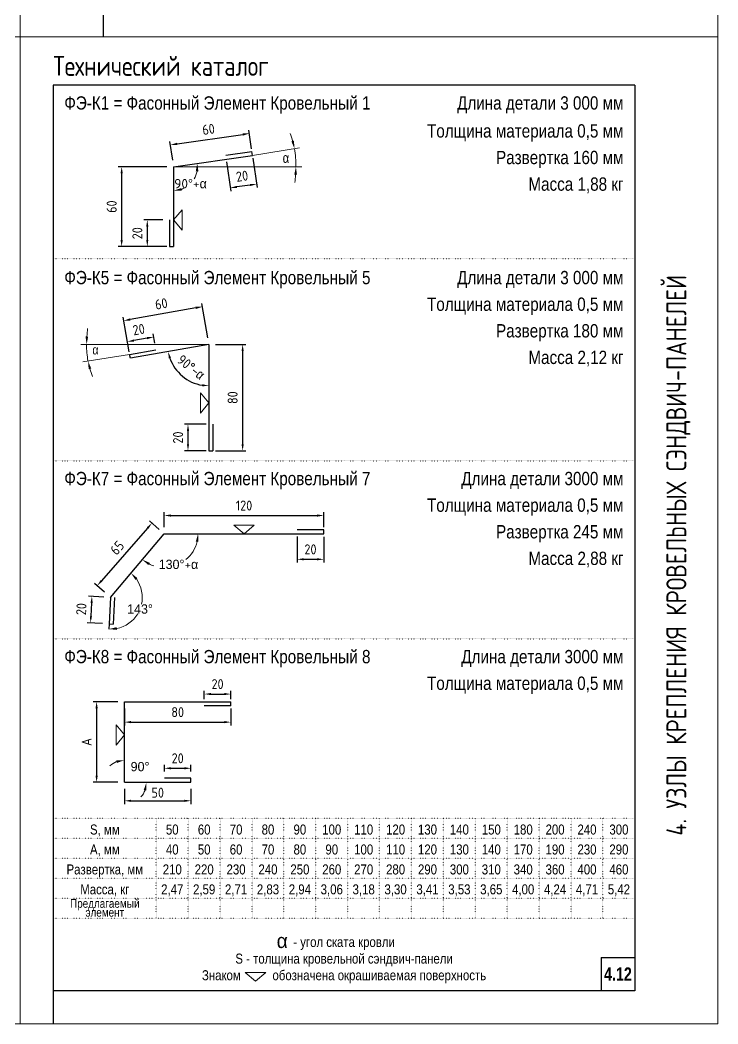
# Model space of a CAD drawing. Header units: millimetres. Extents: x -112594 to 313336, y -1917 to 255843.
# Drawn here: x -10857 to -9807, y 232153 to 233663 of the extents above; entities that cross this region are included whole.
import ezdxf
from ezdxf.enums import TextEntityAlignment as Align

# ---------------------------------------------------------------- set-up
doc = ezdxf.new("R2010")
doc.units = ezdxf.units.MM
doc.header["$MEASUREMENT"] = 0
doc.linetypes.add('DOT2', pattern=[0.125, 0, -0.125])
for name, color, linetype, lineweight in [('new_fill', 8, 'Continuous', 13), ('RAZMER', 7, 'Continuous', 9), ('Нащельники', 1, 'Continuous', 30)]:
    doc.layers.add(name, color=color, linetype=linetype, lineweight=lineweight)
doc.layers.add('Punktir', color=7, linetype='Continuous')
doc.styles.add('LOGO', font='')
doc.styles.add('ROMANS', font='romans.shx', dxfattribs={"width": 0.85})
doc.styles.add('style1', font='ARIALN.TTF')
doc.styles.add('style2', font='CS_Gost2304.shx')
doc.styles.get('LOGO').set_extended_font_data('Haettenschweiler')
doc.dimstyles.new('2.5', dxfattribs={"dimscale": 5, "dimtxt": 3, "dimasz": 2, "dimexe": 1, "dimexo": 2, "dimgap": 0, "dimtad": 0, "dimdec": 0, "dimlfac": 0.5, "dimzin": 9, "dimdsep": 46, "dimtxsty": 'ROMANS', "dimcen": -3, "dimdle": 1, "dimclrd": 256, "dimclre": 256, "dimclrt": 256, "dimadec": 0, "dimazin": 0, "dimtfac": 1, "dimtdec": 0, "dimtofl": 0, "dimtmove": 2, "dimatfit": 3, "dimfxl": 1, "dimtvp": 1, "dimtolj": 1, "dimtzin": 9, "dimarcsym": 0})
doc.dimstyles.get("Standard").update_dxf_attribs({"dimtxt": 0.18, "dimasz": 0.18, "dimexe": 0.18, "dimexo": 0.0625, "dimgap": 0.09, "dimtad": 0, "dimtih": 1, "dimtoh": 1, "dimdec": 4, "dimzin": 0, "dimdsep": 46, "dimtxsty": 'Standard', "dimcen": 0.09, "dimadec": 0, "dimazin": 0, "dimtfac": 1, "dimtdec": 4, "dimtofl": 0, "dimtmove": 0, "dimatfit": 3, "dimfxl": 1, "dimtolj": 1, "dimtzin": 0, "dimarcsym": 0})

# ---------------------------------------------------------------- blocks, each defined once
blk = doc.blocks.new('*D399')
at = {"layer": 'RAZMER', "lineweight": -2, "transparency": 16777216}
for p, q in [((-10508.3, 233469.2), (-10512.3, 233497.3)), ((-10627, 233452.2), (-10631.1, 233480.3)), ((-10620.4, 233476.7), (-10521.5, 233490.9))]:
    blk.add_line(p, q, dxfattribs=at)
at = {"layer": 'RAZMER', "transparency": 16777216}
for points in [[(-10521.7, 233492.5), (-10521.2, 233489.2), (-10511.6, 233492.3)], [(-10620.7, 233478.4), (-10620.2, 233475.1), (-10630.3, 233475.3)]]:
    blk.add_solid(points, dxfattribs=at)
at = {"layer": 'RAZMER', "transparency": 16777216, "insert": (-10573.1, 233498.7), "char_height": 15, "attachment_point": 5, "rotation": 8.1376, "style": 'ROMANS'}
blk.add_mtext('\\A1;60', dxfattribs=at)
blk = doc.blocks.new('*D400')
at = {"layer": 'RAZMER', "lineweight": -2, "transparency": 16777216}
for p, q in [((-10635.6, 233442.3), (-10708.8, 233442.3)), ((-10703.8, 233432.3), (-10703.8, 233332.3)), ((-10635.6, 233322.3), (-10708.8, 233322.3))]:
    blk.add_line(p, q, dxfattribs=at)
at = {"layer": 'RAZMER', "transparency": 16777216}
for points in [[(-10705.5, 233432.3), (-10702.1, 233432.3), (-10703.8, 233442.3)], [(-10705.5, 233332.3), (-10702.1, 233332.3), (-10703.8, 233322.3)]]:
    blk.add_solid(points, dxfattribs=at)
at = {"layer": 'RAZMER', "transparency": 16777216, "insert": (-10718.8, 233382.3), "char_height": 15, "attachment_point": 5, "rotation": 90, "style": 'ROMANS'}
blk.add_mtext('\\A1;60', dxfattribs=at)
blk = doc.blocks.new('*D401')
at = {"layer": 'RAZMER', "lineweight": -2, "transparency": 16777216}
for p, q in [((-10641.6, 233362.3), (-10670.2, 233362.3)), ((-10665.2, 233352.3), (-10665.2, 233332.3)), ((-10641.6, 233322.3), (-10670.2, 233322.3))]:
    blk.add_line(p, q, dxfattribs=at)
at = {"layer": 'RAZMER', "transparency": 16777216}
for points in [[(-10666.9, 233352.3), (-10663.6, 233352.3), (-10665.2, 233362.3)], [(-10666.9, 233332.3), (-10663.6, 233332.3), (-10665.2, 233322.3)]]:
    blk.add_solid(points, dxfattribs=at)
at = {"layer": 'RAZMER', "transparency": 16777216, "insert": (-10680.2, 233342.3), "char_height": 15, "attachment_point": 5, "rotation": 90, "style": 'ROMANS'}
blk.add_mtext('\\A1;20', dxfattribs=at)
blk = doc.blocks.new('*D402')
at = {"layer": 'RAZMER', "color": 0, "lineweight": 0, "transparency": 16777216}
for start, end in [(329.3704, 348.9571), (289.1804, 294.8936)]:
    blk.add_arc((-10625.6, 233442.3), 36, start, end, dxfattribs=at)
at = {"layer": 'RAZMER', "color": 0, "transparency": 16777216}
for points in [[(-10592.3, 233435.5), (-10588.3, 233435.4), (-10590, 233447.4)], [(-10613.5, 233406.3), (-10614.1, 233410.3), (-10625.6, 233406.3)]]:
    blk.add_solid(points, dxfattribs=at)
at = {"layer": 'RAZMER', "color": 0, "transparency": 16777216, "insert": (-10600.2, 233416.8), "char_height": 14, "attachment_point": 5}
blk.add_mtext('\\A1;{\\Fromans.shx|c204;90}°{\\Fromans.shx|c204;+\\fGreekS|b0|i0|c204|p0;α}', dxfattribs=at)
blk = doc.blocks.new('*D403')
at = {"layer": 'RAZMER', "lineweight": -2, "transparency": 16777216}
for p, q in [((-10545.9, 233449.7), (-10539.6, 233405.6)), ((-10506.3, 233455.4), (-10500, 233411.3)), ((-10510.6, 233414.8), (-10530.4, 233412))]:
    blk.add_line(p, q, dxfattribs=at)
at = {"layer": 'RAZMER', "transparency": 16777216}
for points in [[(-10510.8, 233416.5), (-10510.3, 233413.2), (-10500.7, 233416.2)], [(-10530.6, 233413.6), (-10530.1, 233410.3), (-10540.3, 233410.6)]]:
    blk.add_solid(points, dxfattribs=at)
at = {"layer": 'RAZMER', "transparency": 16777216, "insert": (-10522.6, 233428.2), "char_height": 15, "attachment_point": 5, "rotation": 8.1376, "style": 'ROMANS'}
blk.add_mtext('\\A1;20', dxfattribs=at)
blk = doc.blocks.new('*D404')
at = {"layer": 'RAZMER', "lineweight": -2, "transparency": 16777216}
for p, q in [((-10562.5, 233175), (-10516.8, 233175)), ((-10521.8, 233165), (-10521.8, 233025)), ((-10562.5, 233015), (-10516.8, 233015))]:
    blk.add_line(p, q, dxfattribs=at)
at = {"layer": 'RAZMER', "transparency": 16777216}
for points in [[(-10523.4, 233165), (-10520.1, 233165), (-10521.8, 233175)], [(-10523.4, 233025), (-10520.1, 233025), (-10521.8, 233015)]]:
    blk.add_solid(points, dxfattribs=at)
at = {"layer": 'RAZMER', "transparency": 16777216, "insert": (-10536.8, 233095), "char_height": 15, "attachment_point": 5, "rotation": 90, "style": 'ROMANS'}
blk.add_mtext('\\A1;80', dxfattribs=at)
blk = doc.blocks.new('*D405')
at = {"layer": 'RAZMER', "lineweight": -2, "transparency": 16777216}
for p, q in [((-10576.5, 233055), (-10609, 233055)), ((-10604, 233045), (-10604, 233025)), ((-10576.5, 233015), (-10609, 233015))]:
    blk.add_line(p, q, dxfattribs=at)
at = {"layer": 'RAZMER', "transparency": 16777216}
for points in [[(-10605.6, 233045), (-10602.3, 233045), (-10604, 233055)], [(-10605.6, 233025), (-10602.3, 233025), (-10604, 233015)]]:
    blk.add_solid(points, dxfattribs=at)
at = {"layer": 'RAZMER', "transparency": 16777216, "insert": (-10619, 233035), "char_height": 15, "attachment_point": 5, "rotation": 90, "style": 'ROMANS'}
blk.add_mtext('\\A1;20', dxfattribs=at)
blk = doc.blocks.new('*D406')
at = {"layer": 'RAZMER', "lineweight": -2, "transparency": 16777216}
for p, q in [((-10574.3, 233184.8), (-10583.4, 233236.6)), ((-10592.4, 233230), (-10690.9, 233212.6)), ((-10692.5, 233164), (-10701.6, 233215.8))]:
    blk.add_line(p, q, dxfattribs=at)
at = {"layer": 'RAZMER', "transparency": 16777216}
for points in [[(-10592.7, 233231.6), (-10592.1, 233228.3), (-10582.5, 233231.7)], [(-10691.2, 233214.2), (-10690.6, 233211), (-10700.7, 233210.9)]]:
    blk.add_solid(points, dxfattribs=at)
at = {"layer": 'RAZMER', "transparency": 16777216, "insert": (-10644.2, 233236.1), "char_height": 15, "attachment_point": 5, "rotation": 10, "style": 'ROMANS'}
blk.add_mtext('\\A1;60', dxfattribs=at)
blk = doc.blocks.new('*D407')
at = {"layer": 'RAZMER', "lineweight": -2, "transparency": 16777216}
for p, q in [((-10654.1, 233176.9), (-10656.6, 233191.1)), ((-10693.5, 233169.9), (-10696, 233184.2)), ((-10665.6, 233184.5), (-10685.3, 233181))]:
    blk.add_line(p, q, dxfattribs=at)
at = {"layer": 'RAZMER', "transparency": 16777216}
for points in [[(-10685.6, 233182.6), (-10685, 233179.4), (-10695.1, 233179.3)], [(-10665.9, 233186.1), (-10665.3, 233182.8), (-10655.7, 233186.2)]]:
    blk.add_solid(points, dxfattribs=at)
at = {"layer": 'RAZMER', "transparency": 16777216, "insert": (-10678.1, 233197.5), "char_height": 15, "attachment_point": 5, "rotation": 10, "style": 'ROMANS'}
blk.add_mtext('\\A1;20', dxfattribs=at)
blk = doc.blocks.new('*D408')
at = {"layer": 'RAZMER', "lineweight": -2, "transparency": 16777216}
blk.add_arc((-10572.5, 233175), 62.2, 199.226, 260.774, dxfattribs=at)
at = {"layer": 'RAZMER', "transparency": 16777216}
for points in [[(-10632.9, 233154.1), (-10629.6, 233154.9), (-10633.8, 233164.2)], [(-10582.4, 233115.3), (-10582.6, 233112), (-10572.5, 233112.8)]]:
    blk.add_solid(points, dxfattribs=at)
at = {"layer": 'RAZMER', "transparency": 16777216, "insert": (-10599.3, 233140.8), "char_height": 15, "attachment_point": 5, "rotation": 321.9081, "style": 'ROMANS'}
blk.add_mtext('\\A1;{\\Fromans.shx|c204;90°-\\fGreekS|b0|i0|c204|p0;α}', dxfattribs=at)
blk = doc.blocks.new('*D409')
at = {"layer": 'RAZMER', "lineweight": -2, "transparency": 16777216}
for p, q in [((-10699.5, 232506.5), (-10699.5, 232483.6)), ((-10599.5, 232506.5), (-10599.5, 232483.6)), ((-10689.5, 232488.6), (-10609.5, 232488.6))]:
    blk.add_line(p, q, dxfattribs=at)
at = {"layer": 'RAZMER', "transparency": 16777216}
for points in [[(-10689.5, 232490.2), (-10689.5, 232486.9), (-10699.5, 232488.6)], [(-10609.5, 232490.2), (-10609.5, 232486.9), (-10599.5, 232488.6)]]:
    blk.add_solid(points, dxfattribs=at)
at = {"layer": 'RAZMER', "transparency": 16777216, "insert": (-10649.5, 232500.8), "char_height": 15, "attachment_point": 5, "style": 'ROMANS'}
blk.add_mtext('\\A1;{\\Fromans.shx|c204;50}', dxfattribs=at)
blk = doc.blocks.new('*D410')
at = {"layer": 'RAZMER', "lineweight": -2, "transparency": 16777216}
for p, q in [((-10709.5, 232637.6), (-10746.5, 232637.6)), ((-10741.5, 232627.6), (-10741.5, 232526.5)), ((-10709.5, 232516.5), (-10746.5, 232516.5))]:
    blk.add_line(p, q, dxfattribs=at)
at = {"layer": 'RAZMER', "transparency": 16777216}
for points in [[(-10743.2, 232627.6), (-10739.8, 232627.6), (-10741.5, 232637.6)], [(-10743.2, 232526.5), (-10739.8, 232526.5), (-10741.5, 232516.5)]]:
    blk.add_solid(points, dxfattribs=at)
at = {"layer": 'RAZMER', "transparency": 16777216, "insert": (-10756.5, 232577), "char_height": 15, "attachment_point": 5, "rotation": 90, "style": 'ROMANS'}
blk.add_mtext('\\A1;{\\Fromans.shx|c204;А}', dxfattribs=at)
blk = doc.blocks.new('*D411')
at = {"layer": 'RAZMER', "lineweight": -2, "transparency": 16777216}
for p, q in [((-10730.5, 232795.1), (-10753.5, 232796.3)), ((-10749, 232786.1), (-10750.1, 232766.1)), ((-10732.6, 232755.2), (-10755.6, 232756.4))]:
    blk.add_line(p, q, dxfattribs=at)
at = {"layer": 'RAZMER', "transparency": 16777216}
for points in [[(-10750.7, 232786.2), (-10747.4, 232786), (-10748.5, 232796.1)], [(-10751.7, 232766.2), (-10748.4, 232766), (-10750.6, 232756.1)]]:
    blk.add_solid(points, dxfattribs=at)
at = {"layer": 'RAZMER', "transparency": 16777216, "insert": (-10764.5, 232776.9), "char_height": 15, "attachment_point": 5, "rotation": 87, "style": 'ROMANS'}
blk.add_mtext('\\A1;20', dxfattribs=at)
blk = doc.blocks.new('*D412')
at = {"layer": 'RAZMER', "lineweight": -2, "transparency": 16777216}
for p, q in [((-10647.2, 232896.9), (-10661.8, 232909.7)), ((-10664.7, 232898.9), (-10734, 232819.6)), ((-10729.7, 232802.6), (-10744.4, 232815.4))]:
    blk.add_line(p, q, dxfattribs=at)
at = {"layer": 'RAZMER', "transparency": 16777216}
for points in [[(-10665.9, 232900), (-10663.4, 232897.8), (-10658.1, 232906.4)], [(-10735.3, 232820.7), (-10732.8, 232818.5), (-10740.6, 232812.1)]]:
    blk.add_solid(points, dxfattribs=at)
at = {"layer": 'RAZMER', "transparency": 16777216, "insert": (-10710.6, 232869.1), "char_height": 15, "attachment_point": 5, "rotation": 48.8047, "style": 'ROMANS'}
blk.add_mtext('\\A1;{\\Fromans.shx|c204;65}', dxfattribs=at)
blk = doc.blocks.new('*D413')
at = {"layer": 'RAZMER', "lineweight": -2, "transparency": 16777216}
for p, q in [((-10439.7, 232886.3), (-10439.7, 232846.8)), ((-10399.7, 232885.8), (-10399.7, 232846.8)), ((-10429.7, 232851.8), (-10409.7, 232851.8))]:
    blk.add_line(p, q, dxfattribs=at)
at = {"layer": 'RAZMER', "transparency": 16777216}
for points in [[(-10429.7, 232853.5), (-10429.7, 232850.2), (-10439.7, 232851.8)], [(-10409.7, 232853.5), (-10409.7, 232850.2), (-10399.7, 232851.8)]]:
    blk.add_solid(points, dxfattribs=at)
at = {"layer": 'RAZMER', "transparency": 16777216, "insert": (-10419.7, 232866.8), "char_height": 15, "attachment_point": 5, "style": 'ROMANS'}
blk.add_mtext('\\A1;20', dxfattribs=at)
blk = doc.blocks.new('*D414')
at = {"layer": 'RAZMER', "color": 0, "lineweight": -2, "transparency": 16777216}
blk.add_line((-10722.7, 232754.6), (-10723.1, 232746.7), dxfattribs=at)
at = {"layer": 'RAZMER', "color": 0, "lineweight": 0, "transparency": 16777216}
for start, end in [(347.3012, 35.3891), (281.4155, 328.9124)]:
    blk.add_arc((-10720.6, 232794.6), 47.8, start, end, dxfattribs=at)
at = {"layer": 'RAZMER', "color": 0, "transparency": 16777216}
for points in [[(-10683, 232820.9), (-10680.1, 232823.6), (-10689.7, 232831.1)], [(-10710.9, 232745.7), (-10711.2, 232749.7), (-10723.1, 232746.8)]]:
    blk.add_solid(points, dxfattribs=at)
at = {"layer": 'RAZMER', "color": 0, "transparency": 16777216, "insert": (-10676.1, 232777), "char_height": 14, "attachment_point": 5}
blk.add_mtext('\\A1;143°', dxfattribs=at)
blk = doc.blocks.new('*D415')
at = {"layer": 'RAZMER', "lineweight": -2, "transparency": 16777216}
for p, q in [((-10639.7, 232900.3), (-10639.7, 232922.7)), ((-10629.7, 232917.7), (-10409.7, 232917.7)), ((-10399.7, 232900.3), (-10399.7, 232922.7))]:
    blk.add_line(p, q, dxfattribs=at)
at = {"layer": 'RAZMER', "transparency": 16777216}
for points in [[(-10629.7, 232919.3), (-10629.7, 232916), (-10639.7, 232917.7)], [(-10409.7, 232919.3), (-10409.7, 232916), (-10399.7, 232917.7)]]:
    blk.add_solid(points, dxfattribs=at)
at = {"layer": 'RAZMER', "transparency": 16777216, "insert": (-10519.7, 232932.7), "char_height": 15, "attachment_point": 5, "style": 'ROMANS'}
blk.add_mtext('\\A1;120', dxfattribs=at)
blk = doc.blocks.new('*D416')
at = {"layer": 'RAZMER', "lineweight": -2, "transparency": 16777216}
for p, q in [((-10639.5, 232532.5), (-10639.5, 232542.5)), ((-10599.5, 232532.5), (-10599.5, 232542.5)), ((-10629.5, 232537.5), (-10609.5, 232537.5))]:
    blk.add_line(p, q, dxfattribs=at)
at = {"layer": 'RAZMER', "transparency": 16777216}
for points in [[(-10629.5, 232539.1), (-10629.5, 232535.8), (-10639.5, 232537.5)], [(-10609.5, 232539.1), (-10609.5, 232535.8), (-10599.5, 232537.5)]]:
    blk.add_solid(points, dxfattribs=at)
at = {"layer": 'RAZMER', "transparency": 16777216, "insert": (-10619.5, 232552.5), "char_height": 15, "attachment_point": 5, "style": 'ROMANS'}
blk.add_mtext('\\A1;20', dxfattribs=at)
blk = doc.blocks.new('*D417')
at = {"layer": 'RAZMER', "color": 0, "lineweight": 0, "transparency": 16777216}
for start, end in [(309.9629, 346.47), (243.3347, 252.1351)]:
    blk.add_arc((-10639.7, 232890.3), 50.9, start, end, dxfattribs=at)
at = {"layer": 'RAZMER', "color": 0, "transparency": 16777216}
for points in [[(-10592.2, 232878.6), (-10588.2, 232878.1), (-10588.8, 232890.3)], [(-10663.7, 232843.1), (-10661.5, 232846.4), (-10672.6, 232851.4)]]:
    blk.add_solid(points, dxfattribs=at)
at = {"layer": 'RAZMER', "color": 0, "transparency": 16777216, "insert": (-10618.3, 232844.1), "char_height": 14, "attachment_point": 5}
blk.add_mtext('\\A1;130°{\\Fromans.shx|c204;+\\fGreekS|b0|i0|c204|p0;α}', dxfattribs=at)
blk = doc.blocks.new('*D418')
at = {"layer": 'RAZMER', "color": 0, "lineweight": 0, "transparency": 16777216}
for start, end in [(110.8336, 131.6671), (318.3329, 339.1664)]:
    blk.add_arc((-10699.5, 232516.5), 33.2, start, end, dxfattribs=at)
at = {"layer": 'RAZMER', "color": 0, "transparency": 16777216}
for points in [[(-10711.7, 232549.5), (-10711, 232545.5), (-10699.5, 232549.7)], [(-10670.5, 232505), (-10666.6, 232504.3), (-10666.4, 232516.5)]]:
    blk.add_solid(points, dxfattribs=at)
at = {"layer": 'RAZMER', "color": 0, "transparency": 16777216, "insert": (-10676.1, 232539.9), "char_height": 14, "attachment_point": 5}
blk.add_mtext('\\A1;90°', dxfattribs=at)
blk = doc.blocks.new('*D419')
at = {"layer": 'RAZMER', "lineweight": -2, "transparency": 16777216}
for p, q in [((-10699.5, 232627.6), (-10699.5, 232601.9)), ((-10539.5, 232627.6), (-10539.5, 232601.9)), ((-10689.5, 232606.9), (-10549.5, 232606.9))]:
    blk.add_line(p, q, dxfattribs=at)
at = {"layer": 'RAZMER', "transparency": 16777216}
for points in [[(-10689.5, 232608.6), (-10689.5, 232605.2), (-10699.5, 232606.9)], [(-10549.5, 232608.6), (-10549.5, 232605.2), (-10539.5, 232606.9)]]:
    blk.add_solid(points, dxfattribs=at)
at = {"layer": 'RAZMER', "transparency": 16777216, "insert": (-10619.5, 232621.9), "char_height": 15, "attachment_point": 5, "style": 'ROMANS'}
blk.add_mtext('\\A1;80', dxfattribs=at)
blk = doc.blocks.new('*D420')
at = {"layer": 'RAZMER', "lineweight": -2, "transparency": 16777216}
for p, q in [((-10579.5, 232641.6), (-10579.5, 232654.1)), ((-10569.5, 232649.1), (-10549.5, 232649.1)), ((-10539.5, 232641.6), (-10539.5, 232654.1))]:
    blk.add_line(p, q, dxfattribs=at)
at = {"layer": 'RAZMER', "transparency": 16777216}
for points in [[(-10569.5, 232650.8), (-10569.5, 232647.5), (-10579.5, 232649.1)], [(-10549.5, 232650.8), (-10549.5, 232647.5), (-10539.5, 232649.1)]]:
    blk.add_solid(points, dxfattribs=at)
at = {"layer": 'RAZMER', "transparency": 16777216, "insert": (-10559.5, 232664.1), "char_height": 15, "attachment_point": 5, "style": 'ROMANS'}
blk.add_mtext('\\A1;20', dxfattribs=at)

msp = doc.modelspace()

# ---------------------------------------------------------------- linework, layer by layer
at = {"color": 1}
for p, q in [((-10731.63502, 235050.08387), (-10731.63502, 233637.93534)), ((-9931.63502, 233565.08387), (-10806.63502, 233565.08387)), ((-10806.63502, 233565.08387), (-10806.63502, 232152.93534)), ((-9931.63502, 233565.08387), (-9931.63502, 232202.93534)), ((-9982.54724, 232252.93534), (-9931.63502, 232252.93534)), ((-9982.54724, 232252.93534), (-9982.54724, 232202.93534)), ((-9931.63502, 232202.93534), (-10806.63502, 232202.93534))]:
    msp.add_line(p, q, dxfattribs=at)
at = {"layer": 'Punktir', "linetype": 'DOT2', "ltscale": 10}
for p, q in [((-10806.63502, 233304.41521), (-9931.63502, 233304.41521)), ((-10806.63502, 233000.15014), (-9931.63502, 233000.15014)), ((-10806.63502, 232732.25571), (-9931.63502, 232732.25571)), ((-10806.63502, 232462.25806), (-9931.63502, 232462.25806)), ((-10651.63502, 232312.25806), (-10651.63502, 232462.25806)), ((-10603.63502, 232312.25806), (-10603.63502, 232462.25806)), ((-10555.63502, 232312.25806), (-10555.63502, 232462.25806)), ((-10507.63502, 232312.25806), (-10507.63502, 232462.25806)), ((-10459.63502, 232312.25806), (-10459.63502, 232462.25806)), ((-10411.63502, 232312.25806), (-10411.63502, 232462.25806)), ((-10363.63502, 232312.25806), (-10363.63502, 232462.25806)), ((-10315.63502, 232312.25806), (-10315.63502, 232462.25806)), ((-10267.63502, 232312.25806), (-10267.63502, 232462.25806)), ((-10219.63502, 232312.25806), (-10219.63502, 232462.25806)), ((-10171.63502, 232312.25806), (-10171.63502, 232462.25806)), ((-10123.63502, 232312.25806), (-10123.63502, 232462.25806)), ((-10075.63502, 232312.25806), (-10075.63502, 232462.25806)), ((-10027.63502, 232312.25806), (-10027.63502, 232462.25806)), ((-9979.63502, 232312.25806), (-9979.63502, 232462.25806)), ((-10806.63502, 232432.25806), (-9931.63502, 232432.25806)), ((-10806.63502, 232402.25806), (-9931.63502, 232402.25806)), ((-10806.63502, 232372.25806), (-9931.63502, 232372.25806)), ((-10806.63502, 232342.25806), (-9931.63502, 232342.25806)), ((-10806.63502, 232312.25806), (-9931.63502, 232312.25806))]:
    msp.add_line(p, q, dxfattribs=at)
at = {"layer": 'RAZMER'}
for p, q in [((-10856.63502, 233637.93534), (-10856.63502, 232152.93534)), ((-10856.63502, 233637.93534), (-10856.63502, 232152.93534)), ((-10856.63502, 233637.93534), (-10856.63502, 232152.93534)), ((-10856.63502, 233637.93534), (-10856.63502, 232152.93534)), ((-10856.63502, 233637.93534), (-10856.63502, 232152.93534)), ((-10856.63502, 233637.93534), (-10856.63502, 232152.93534)), ((-10856.63502, 233637.93534), (-10856.63502, 232152.93534)), ((-10856.63502, 233637.93534), (-10856.63502, 232152.93534)), ((-10856.63502, 233637.93534), (-10856.63502, 232152.93534)), ((-10856.63502, 233637.93534), (-10856.63502, 232152.93534)), ((-10856.63502, 233637.93534), (-10856.63502, 232152.93534)), ((-10856.63502, 233637.93534), (-10856.63502, 232152.93534)), ((-10436.26211, 233470.65275), (-10506.8362, 233459.3214)), ((-10625.62792, 233442.3353), (-10432.73656, 233442.3353)), ((-10625.62792, 233362.3353), (-10612.97056, 233377.72934)), ((-10612.97056, 233377.72934), (-10612.97056, 233346.94126)), ((-10625.62792, 233362.3353), (-10612.97056, 233346.94126)), ((-10572.53945, 233174.99735), (-10765.43081, 233174.99735)), ((-10762.33236, 233148.73706), (-10691.75827, 233160.06841)), ((-10572.53945, 233087.05411), (-10585.19681, 233102.44815)), ((-10585.19681, 233102.44815), (-10585.19681, 233071.66007)), ((-10572.53945, 233087.05411), (-10585.19681, 233071.66007)), ((-10504.30392, 232902.95296), (-10535.092, 232902.95296)), ((-10519.69796, 232890.2956), (-10535.092, 232902.95296)), ((-10519.69796, 232890.2956), (-10504.30392, 232902.95296)), ((-10699.54503, 232587.55397), (-10712.20239, 232602.94801)), ((-10712.20239, 232602.94801), (-10712.20239, 232572.15993)), ((-10699.54503, 232587.55397), (-10712.20239, 232572.15993)), ((-10502.44058, 232217.49331), (-10517.83462, 232230.15067)), ((-10487.04654, 232230.15067), (-10517.83462, 232230.15067)), ((-10502.44058, 232217.49331), (-10487.04654, 232230.15067))]:
    msp.add_line(p, q, dxfattribs=at)
for points in [[(-11906.63502, 235122.93534), (-10856.63502, 235122.93534), (-10856.63502, 233637.93534), (-11906.63502, 233637.93534)], [(-9806.63502, 235122.93534), (-10856.63502, 235122.93534), (-10856.63502, 233637.93534), (-9806.63502, 233637.93534)], [(-10856.63502, 233637.93534), (-11906.63502, 233637.93534), (-11906.63502, 232152.93534), (-10856.63502, 232152.93534)], [(-10856.63502, 233637.93534), (-9806.63502, 233637.93534), (-9806.63502, 232152.93534), (-10856.63502, 232152.93534)]]:
    msp.add_lwpolyline(points, close=True, dxfattribs=at)
at = {"layer": 'RAZMER', "lineweight": 0}
for centre, radius, start, end in [((-10623.68117, 233431.21988), 183.99445, 15.72140733, 19.45886388), ((-10616.60477, 233442.59521), 174.97149, 359.91488892, 8.81950708), ((-10625.62792, 233442.3353), 183.99445, 352.5250869, 356.26254345), ((-10572.53945, 233174.99735), 183.99445, 172.5250869, 176.26254345), ((-10636.46965, 233172.51854), 120.08984, 178.81725567, 190.90490309), ((-10574.38874, 233188.21916), 183.99445, 195.72140733, 199.45886388)]:
    msp.add_arc(centre, radius, start, end, dxfattribs=at)
at = {"layer": 'RAZMER'}
for points in [[(-10444.62801, 233481.55389), (-10448.51167, 233480.59619), (-10443.69673, 233469.42406)], [(-10444.02372, 233430.4069), (-10440.02585, 233430.27646), (-10441.63347, 233442.3353)], [(-10754.14365, 233186.92575), (-10758.14153, 233187.05619), (-10756.53391, 233174.99735)], [(-10753.44189, 233137.88515), (-10749.55824, 233138.84286), (-10754.37318, 233150.01498)]]:
    msp.add_solid(points, dxfattribs=at)
at = {"layer": 'Нащельники'}
for p, q in [((-10547.28274, 233459.59895), (-10507.6855, 233465.26098)), ((-10506.8362, 233459.3214), (-10507.6855, 233465.26098)), ((-10625.62792, 233442.3353), (-10506.8362, 233459.3214)), ((-10625.62792, 233442.3353), (-10625.62792, 233322.3353)), ((-10631.62792, 233362.3353), (-10631.62792, 233322.3353)), ((-10631.62792, 233322.3353), (-10625.62792, 233322.3353)), ((-10572.53945, 233174.99735), (-10690.71638, 233154.15957)), ((-10572.53945, 233174.99735), (-10572.53945, 233014.99735)), ((-10691.75827, 233160.06841), (-10652.36596, 233167.01434)), ((-10690.71638, 233154.15957), (-10691.75827, 233160.06841)), ((-10566.53945, 233054.99735), (-10566.53945, 233014.99735)), ((-10572.53945, 233014.99735), (-10566.53945, 233014.99735)), ((-10720.55998, 232794.59253), (-10639.69796, 232890.2956)), ((-10639.69796, 232890.2956), (-10399.69796, 232890.2956)), ((-10399.69796, 232896.2956), (-10439.69796, 232896.2956)), ((-10399.69796, 232890.2956), (-10399.69796, 232896.2956)), ((-10720.55998, 232794.59253), (-10722.65342, 232754.64735)), ((-10714.5682, 232794.27852), (-10716.66164, 232754.33334)), ((-10722.65342, 232754.64735), (-10716.66164, 232754.33334)), ((-10699.54503, 232516.47205), (-10699.54503, 232637.55397)), ((-10699.54503, 232637.55397), (-10539.54503, 232637.55397)), ((-10539.54503, 232631.55397), (-10579.54503, 232631.55397)), ((-10539.54503, 232631.55397), (-10539.54503, 232637.55397)), ((-10699.54503, 232516.47205), (-10599.54604, 232516.47205)), ((-10599.54604, 232522.47205), (-10639.54604, 232522.47205)), ((-10599.54604, 232516.47205), (-10599.54604, 232522.47205))]:
    msp.add_line(p, q, dxfattribs=at)

# ---------------------------------------------------------------- texts
at = {"style": 'style1'}
for s, p in [('ФЭ-К1 = Фасонный Элемент Кровельный 1', (-10790.09834, 233528.26756)), ('ФЭ-К5 = Фасонный Элемент Кровельный 5', (-10790.09834, 233265.5989)), ('ФЭ-К7 = Фасонный Элемент Кровельный 7', (-10790.09834, 232963.33383)), ('ФЭ-К8 = Фасонный Элемент Кровельный 8', (-10790.09834, 232695.4394))]:
    msp.add_text(s, height=20, dxfattribs=at).set_placement(p)
for s, p in [('Длина детали 3 000 мм', (-9948.63502, 233528.26756)), ('Толщина материала 0,5 мм', (-9948.63502, 233486.22771)), ('Развертка 160 мм', (-9948.63502, 233446.24763)), ('Масса 1,88 кг', (-9948.63502, 233406.24763)), ('Длина детали 3 000 мм', (-9948.63502, 233265.5989)), ('Длина детали 3 000 мм', (-9948.63502, 233265.5989)), ('Толщина материала 0,5 мм', (-9948.63502, 233225.55905)), ('Толщина материала 0,5 мм', (-9948.63502, 233225.55905)), ('Развертка 180 мм', (-9948.63502, 233185.57897)), ('Масса 2,12 кг', (-9948.63502, 233145.57897)), ('Длина детали 3000 мм', (-9948.63502, 232963.33383)), ('Толщина материала 0,5 мм', (-9948.63502, 232923.29398)), ('Развертка 245 мм', (-9948.63502, 232883.29398)), ('Масса 2,88 кг', (-9948.63502, 232843.29398)), ('Длина детали 3000 мм', (-9948.63502, 232695.4394)), ('Толщина материала 0,5 мм', (-9948.63502, 232655.39955))]:
    msp.add_text(s, height=20, dxfattribs=at).set_placement(p, align=Align.RIGHT)
for s, height, p in [('S, мм', 15, (-10729.13502, 232437.83352)), ('50', 15, (-10627.63502, 232437.83352)), ('60', 15, (-10579.63502, 232437.83352)), ('70', 15, (-10531.63502, 232437.83352)), ('80', 15, (-10483.63502, 232437.83352)), ('90', 15, (-10435.63502, 232437.83352)), ('100', 15, (-10387.63502, 232437.83352)), ('110', 15, (-10339.63502, 232437.83352)), ('120', 15, (-10291.63502, 232437.83352)), ('130', 15, (-10243.63502, 232437.83352)), ('140', 15, (-10195.63502, 232437.83352)), ('150', 15, (-10147.63502, 232437.83352)), ('180', 15, (-10099.63502, 232437.83352)), ('200', 15, (-10051.63502, 232437.83352)), ('240', 15, (-10003.63502, 232437.83352)), ('300', 15, (-9955.63502, 232437.83352)), ('А, мм', 15, (-10729.13502, 232407.83352)), ('40', 15, (-10627.63502, 232407.83352)), ('50', 15, (-10579.63502, 232407.83352)), ('60', 15, (-10531.63502, 232407.83352)), ('70', 15, (-10483.63502, 232407.83352)), ('80', 15, (-10435.63502, 232407.83352)), ('90', 15, (-10387.63502, 232407.83352)), ('100', 15, (-10339.63502, 232407.83352)), ('110', 15, (-10291.63502, 232407.83352)), ('120', 15, (-10243.63502, 232407.83352)), ('130', 15, (-10195.63502, 232407.83352)), ('140', 15, (-10147.63502, 232407.83352)), ('170', 15, (-10099.63502, 232407.83352)), ('190', 15, (-10051.63502, 232407.83352)), ('230', 15, (-10003.63502, 232407.83352)), ('290', 15, (-9955.63502, 232407.83352)), ('Развертка, мм', 15, (-10729.13502, 232377.83352)), ('210', 15, (-10627.63502, 232377.83352)), ('220', 15, (-10579.63502, 232377.83352)), ('230', 15, (-10531.63502, 232377.83352)), ('240', 15, (-10483.63502, 232377.83352)), ('250', 15, (-10435.63502, 232377.83352)), ('260', 15, (-10387.63502, 232377.83352)), ('270', 15, (-10339.63502, 232377.83352)), ('280', 15, (-10291.63502, 232377.83352)), ('290', 15, (-10243.63502, 232377.83352)), ('300', 15, (-10195.63502, 232377.83352)), ('310', 15, (-10147.63502, 232377.83352)), ('340', 15, (-10099.63502, 232377.83352)), ('360', 15, (-10051.63502, 232377.83352)), ('400', 15, (-10003.63502, 232377.83352)), ('460', 15, (-9955.63502, 232377.83352)), ('Масса, кг', 15, (-10729.13502, 232347.83352)), ('2,47', 15, (-10627.63502, 232347.83352)), ('2,59', 15, (-10579.63502, 232347.83352)), ('2,71', 15, (-10531.63502, 232347.83352)), ('2,83', 15, (-10483.63502, 232347.83352)), ('2,94', 15, (-10435.63502, 232347.83352)), ('3,06', 15, (-10387.63502, 232347.83352)), ('3,18', 15, (-10339.63502, 232347.83352)), ('3,30', 15, (-10291.63502, 232347.83352)), ('3,41', 15, (-10243.63502, 232347.83352)), ('3,53', 15, (-10195.63502, 232347.83352)), ('3,65', 15, (-10147.63502, 232347.83352)), ('4,00', 15, (-10099.63502, 232347.83352)), ('4,24', 15, (-10051.63502, 232347.83352)), ('4,71', 15, (-10003.63502, 232347.83352)), ('5,42', 15, (-9955.63502, 232347.83352)), ('Предлагаемый', 13, (-10729.13502, 232327.67047)), ('элемент', 13, (-10729.13502, 232314.25806)), ('- угол ската кровли', 15, (-10369.13502, 232268.67906)), ('S - толщина кровельной сэндвич-панели', 15, (-10369.13502, 232243.67906)), ('Знаком          обозначена окрашиваемая поверхность', 15, (-10369.13502, 232218.67906))]:
    msp.add_text(s, height=height, dxfattribs=at).set_placement(p, align=Align.CENTER)
at = {"insert": (-10462.16734, 232277.78423), "char_height": 13, "attachment_point": 5, "style": 'style1'}
msp.add_mtext('\\A1;{\\fGreekS|b0|i0|c204|p0;\\H1.667x;a}', dxfattribs=at)
at = {"layer": 'new_fill', "style": 'style2'}
msp.add_text('Технический каталог', height=30, dxfattribs=at).set_placement((-10806.63277, 233578.99284))
msp.add_text('4. УЗЛЫ КРЕПЛЕНИЯ КРОВЕЛЬНЫХ СЭНДВИЧ-ПАНЕЛЕЙ', height=30, rotation=90, dxfattribs=at).set_placement((-9869.13502, 232857.82255), align=Align.MIDDLE_CENTER)
at = {"layer": 'new_fill', "style": 'LOGO'}
msp.add_text('4.12', height=20, dxfattribs=at).set_placement((-9957.09113, 232227.93534), align=Align.MIDDLE_CENTER)
at = {"layer": 'RAZMER', "attachment_point": 5, "style": 'ROMANS'}
for insert, char_height in [((-10456.63535, 233455.5582), 15), ((-10743.23167, 233166.86615), 14)]:
    msp.add_mtext('\\A1;{\\fGreekS|b0|i0|c204|p0;α}', dxfattribs=dict(at, insert=insert, char_height=char_height))

# ---------------------------------------------------------------- dimensions: what is measured, and where the dimension line sits
at = {"layer": 'RAZMER'}
for p1, p2, distance, picture, middle in [((-10625.62792, 233442.3353), (-10506.8362, 233459.3214), 33.32831, '*D399', (-10573.07297, 233498.67004)), ((-10507.6855, 233465.26098), (-10547.28274, 233459.59895), 49.54211, '*D403', (-10522.59466, 233428.23566)), ((-10572.53945, 233174.99735), (-10690.71638, 233154.15957), -57.57518, '*D406', (-10644.23047, 233236.05106)), ((-10652.36596, 233167.01434), (-10691.75827, 233160.06841), -19.48679, '*D407', (-10678.05069, 233197.50424)), ((-10720.55998, 232794.59253), (-10722.65342, 232754.64735), -27.98173, '*D411', (-10764.52953, 232776.86943))]:
    dim = msp.add_aligned_dim(p1=p1, p2=p2, distance=distance, dimstyle='2.5', dxfattribs=at)
    dim.commit()
    dim.dimension.update_dxf_attribs({"geometry": picture, "text_midpoint": middle})
dim = msp.add_angular_dim_2l(base=(-10592.87586, 233427.35756), line1=((-10625.62792, 233442.3353), (-10625.62792, 233322.3353)), line2=((-10625.62792, 233442.3353), (-10506.8362, 233459.3214)), text='{\\Fromans.shx|c204;90}°{\\Fromans.shx|c204;+\\fGreekS|b0|i0|c204|p0;α}', dimstyle='Standard', override={"dimscale": 1, "dimtxt": 14, "dimasz": 12, "dimlwd": 0}, dxfattribs=at)
dim.commit()
dim.dimension.update_dxf_attribs({"geometry": '*D402', "text_midpoint": (-10600.20459, 233416.82678), "dimtype": 162})
for base, p1, p2, picture, middle in [((-10703.81647, 233322.3353), (-10625.62792, 233442.3353), (-10625.62792, 233322.3353), '*D400', (-10718.81647, 233382.3353)), ((-10665.24898, 233322.3353), (-10631.62792, 233362.3353), (-10631.62792, 233322.3353), '*D401', (-10680.24898, 233342.3353)), ((-10521.77636, 233014.99735), (-10572.53945, 233174.99735), (-10572.53945, 233014.99735), '*D404', (-10536.77636, 233094.99735)), ((-10603.96354, 233014.99735), (-10566.53945, 233054.99735), (-10566.53945, 233014.99735), '*D405', (-10618.96354, 233034.99735))]:
    dim = msp.add_linear_dim(base=base, p1=p1, p2=p2, angle=90, dimstyle='2.5', dxfattribs=at)
    dim.commit()
    dim.dimension.update_dxf_attribs({"geometry": picture, "text_midpoint": middle})
dim = msp.add_angular_dim_2l(base=(-10622.40724, 233137.87216), line1=((-10572.53945, 233174.99735), (-10572.53945, 233014.99735)), line2=((-10572.53945, 233174.99735), (-10690.71638, 233154.15957)), text='{\\Fromans.shx|c204;90°-\\fGreekS|b0|i0|c204|p0;α}', dimstyle='2.5', dxfattribs=at)
dim.commit()
dim.dimension.update_dxf_attribs({"geometry": '*D408', "text_midpoint": (-10599.31385, 233140.84077), "dimtype": 162})
for base, p1, p2, picture, middle in [((-10399.69796, 232917.65748), (-10639.69796, 232890.2956), (-10399.69796, 232890.2956), '*D415', (-10519.69796, 232932.65748)), ((-10399.69796, 232851.83824), (-10439.69796, 232896.2956), (-10399.69796, 232895.75114), '*D413', (-10419.69796, 232866.83824)), ((-10539.54503, 232649.12367), (-10579.54503, 232631.55397), (-10539.54503, 232631.55397), '*D420', (-10559.54503, 232664.12367)), ((-10539.54503, 232606.90329), (-10699.54503, 232637.55397), (-10539.54503, 232637.55397), '*D419', (-10619.54503, 232621.90329)), ((-10599.54604, 232537.47205), (-10639.54604, 232522.47205), (-10599.54604, 232522.47205), '*D416', (-10619.54604, 232552.47205))]:
    dim = msp.add_linear_dim(base=base, p1=p1, p2=p2, dimstyle='2.5', dxfattribs=at)
    dim.commit()
    dim.dimension.update_dxf_attribs({"geometry": picture, "text_midpoint": middle})
dim = msp.add_aligned_dim(p1=(-10639.69796, 232890.2956), p2=(-10722.21791, 232796.01835), distance=-24.43589, text='{\\Fromans.shx|c204;65}', dimstyle='2.5', dxfattribs=at)
dim.commit()
dim.dimension.update_dxf_attribs({"geometry": '*D412', "text_midpoint": (-10710.6322, 232869.13057)})
for base, line1, line2, picture, middle in [((-10686.98131, 232760.54356), ((-10720.55998, 232794.59253), (-10722.65342, 232754.64735)), ((-10720.55998, 232794.59253), (-10639.69796, 232890.2956)), '*D414', (-10676.09631, 232776.99021)), ((-10670.80639, 232533.06431), ((-10699.54604, 232516.47205), (-10599.54604, 232516.47205)), ((-10699.54503, 232516.90291), (-10699.54503, 232616.90291)), '*D418', (-10676.08003, 232539.93706))]:
    dim = msp.add_angular_dim_2l(base=base, line1=line1, line2=line2, dimstyle='Standard', override={"dimscale": 1, "dimtxt": 14, "dimasz": 12, "dimlwd": 0}, dxfattribs=at)
    dim.commit()
    dim.dimension.update_dxf_attribs({"geometry": picture, "text_midpoint": middle})
dim = msp.add_angular_dim_2l(base=(-10636.85194, 232839.4403), line1=((-10672.5711, 232851.38907), (-10639.69796, 232890.2956)), line2=((-10639.69796, 232890.2956), (-10548.33842, 232890.2956)), text='<>{\\Fromans.shx|c204;+\\fGreekS|b0|i0|c204|p0;α}', dimstyle='Standard', override={"dimscale": 1, "dimtxt": 14, "dimasz": 12, "dimlwd": 0}, dxfattribs=at)
dim.commit()
dim.dimension.update_dxf_attribs({"geometry": '*D417', "text_midpoint": (-10618.25067, 232844.0963)})
dim = msp.add_linear_dim(base=(-10741.49489, 232516.47205), p1=(-10699.54503, 232637.55397), p2=(-10699.54503, 232516.47205), angle=90, text='{\\Fromans.shx|c204;А}', dimstyle='2.5', dxfattribs=at)
dim.commit()
dim.dimension.update_dxf_attribs({"geometry": '*D410', "text_midpoint": (-10756.49489, 232577.01301)})
dim = msp.add_linear_dim(base=(-10599.54604, 232488.56147), p1=(-10699.54604, 232516.47205), p2=(-10599.54604, 232516.47205), text='{\\Fromans.shx|c204;50}', dimstyle='2.5', dxfattribs=at)
dim.commit()
dim.dimension.update_dxf_attribs({"geometry": '*D409', "text_midpoint": (-10649.54604, 232500.7712), "dimtype": 160})

doc.saveas('drawing.dxf')
